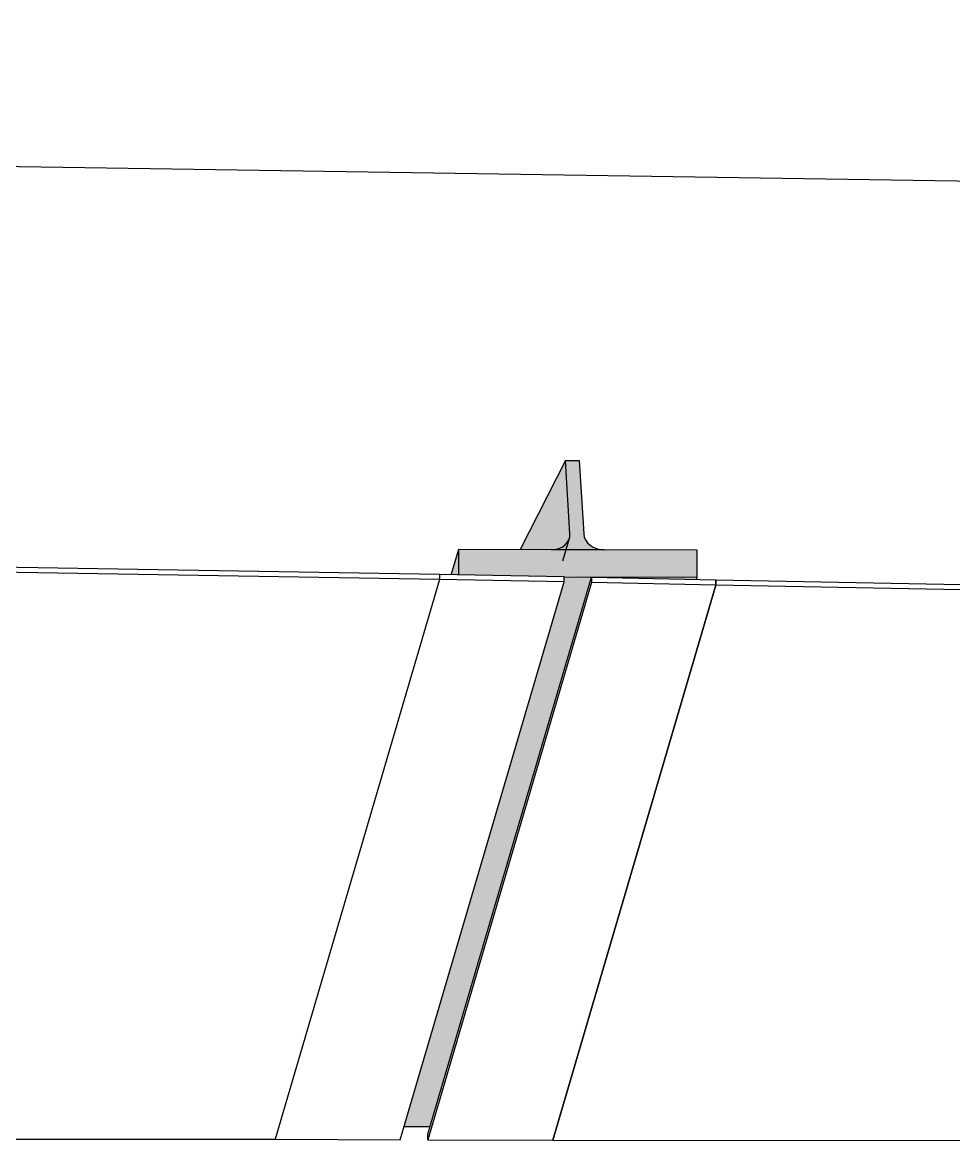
# Model space of a CAD drawing. Header units: metres. Extents: x -1164 to -1017, y 3 to 563.
# Drawn here: x -1035.406 to -1034.736, y 509.503 to 510.308 of the extents above; entities that cross this region are included whole.
import ezdxf

# ---------------------------------------------------------------- set-up
doc = ezdxf.new("R2010")
doc.units = ezdxf.units.M
doc.layers.add('A-DETL-GENF', color=7, linetype='Continuous', lineweight=9)
doc.layers.add('A-GENM', color=7, linetype='Continuous', lineweight=35)

# ---------------------------------------------------------------- blocks, each defined once
blk = doc.blocks.new('BR08_GEN_POST_0 - 360UB_BASE-5080183-DRG 2873021 - motorway level drainage')
at = {"layer": 'A-GENM', "lineweight": 25, "true_color": 0xcbc2be}
for points in [[(-1103.37108, 509.92805), (-1103.36578, 509.92891), (-1103.3614, 509.9314), (-1103.35899, 509.9355), (-1103.35793, 509.9417), (-1103.36102, 509.99222), (-1103.39344, 509.92813)], [(-1103.33312, 509.92791), (-1103.33852, 509.92881), (-1103.34321, 509.93133), (-1103.34649, 509.93513), (-1103.34781, 509.93955), (-1103.35103, 509.99218), (-1103.36102, 509.99222), (-1103.35862, 509.93509), (-1103.36149, 509.93133), (-1103.36618, 509.92881), (-1103.37007, 509.92804), (-1103.3578, 509.928)], [(-1103.35961, 509.93341), (-1103.35793, 509.9373), (-1103.35911, 509.93509)], [(-1103.43799, 509.91027), (-1103.43803, 509.92829), (-1103.4433, 509.91038)], [(-1103.26613, 509.90825), (-1103.26617, 509.92766), (-1103.43803, 509.92805), (-1103.43799, 509.91027), (-1103.34212, 509.90853)], [(-1103.45839, 509.51284), (-1103.34212, 509.90835), (-1103.2666, 509.90667), (-1103.26613, 509.90825), (-1103.362, 509.90835), (-1103.3627, 509.9024), (-1103.47721, 509.51291), (-1103.46001, 509.51284)]]:
    blk.add_hatch(color=9, dxfattribs=at).paths.add_polyline_path(points)
at = {"layer": 'A-GENM', "color": 254, "lineweight": 25, "true_color": 0xd4d4d4}
for p, q in [((-1103.36102, 509.99222), (-1103.39344, 509.92813)), ((-1103.3578, 509.93955), (-1103.36102, 509.99222)), ((-1103.36102, 509.99222), (-1103.35103, 509.99218)), ((-1103.35103, 509.99218), (-1103.34781, 509.93952)), ((-1103.36294, 509.92006), (-1103.35817, 509.9363)), ((-1103.43803, 509.92829), (-1103.4433, 509.91038)), ((-1103.37108, 509.92805), (-1103.43803, 509.92829)), ((-1103.43803, 509.92829), (-1103.43799, 509.91027)), ((-1103.33312, 509.92791), (-1103.37108, 509.92805)), ((-1103.26617, 509.92766), (-1103.33312, 509.92791)), ((-1103.26613, 509.90825), (-1103.26617, 509.92766)), ((-1103.362, 509.9086), (-1103.26613, 509.90825)), ((-1103.2666, 509.90667), (-1103.26613, 509.90825)), ((-1103.47721, 509.51291), (-1103.45839, 509.51284)), ((-1103.47721, 509.51291), (-1103.45839, 509.51284))]:
    blk.add_line(p, q, dxfattribs=at)
at = {"layer": 'A-GENM', "color": 254, "lineweight": 25, "true_color": 0xd4d4d4, "flags": 128}
for points in [[(-1103.37108, 509.92805), (-1103.36837, 509.92826), (-1103.36578, 509.92891), (-1103.36343, 509.92997), (-1103.3614, 509.9314), (-1103.35977, 509.93314), (-1103.3586, 509.93513), (-1103.35793, 509.9373), (-1103.3578, 509.93955)], [(-1103.34781, 509.93952), (-1103.3474, 509.93726), (-1103.34648, 509.93509), (-1103.34506, 509.93309), (-1103.34321, 509.93133), (-1103.34101, 509.92988), (-1103.33852, 509.92881), (-1103.33586, 509.92814), (-1103.33312, 509.92791)]]:
    blk.add_lwpolyline(points, dxfattribs=at)
blk = doc.blocks.new('SCR_B_08_SW_6 - SCR_B_08_SW_6-5549423-DRG 2873021 - motorway level drainage')
at = {"layer": 'A-GENM', "color": 254, "lineweight": 25, "true_color": 0xd4d4d4}
for p, q in [((-0.87748, 0.41609), (0.11698, 0.40326)), ((0.11701, 0.3993), (-0.87744, 0.41213)), ((0.11698, 0.40326), (0.20648, 0.40181)), ((0.11698, 0.40326), (0.117, 0.3993)), ((0.117, 0.3993), (0.00002, -0.00396)), ((0.08995, -0.00396), (0.2065, 0.39785)), ((0.2065, 0.39785), (0.117, 0.3993)), ((0.2065, 0.39785), (0.20648, 0.40181)), ((-0.9991, -0.00729), (0.00004, -0.00396)), ((0.00002, -0.00396), (0.08995, -0.00396))]:
    blk.add_line(p, q, dxfattribs=at)
blk = doc.blocks.new('SCR_B_08_SW_7 - SCR_B_08_SW_7-5550261-DRG 2873021 - motorway level drainage')
at = {"layer": 'A-GENM', "color": 254, "lineweight": 25, "true_color": 0xd4d4d4}
for p, q in [((-1.08907, -0.00333), (-0.97261, 0.39813)), ((-0.97261, 0.39813), (-0.88317, 0.39647)), ((-0.97261, 0.39813), (-0.97259, 0.39417)), ((-0.88315, 0.39251), (-0.88317, 0.39647)), ((-0.88317, 0.39647), (0.11062, 0.38133)), ((-0.88317, 0.39647), (-0.88313, 0.39251)), ((-0.97259, 0.39417), (-1.08905, -0.00729)), ((-0.99912, -0.00729), (-0.88315, 0.39251)), ((-0.88313, 0.39251), (-0.9991, -0.00729)), ((-0.88315, 0.39251), (-0.97259, 0.39417)), ((0.11065, 0.37737), (-0.88313, 0.39251)), ((-1.08905, -0.00729), (-1.08907, -0.00333)), ((-1.08905, -0.00729), (-0.99912, -0.00729)), ((-0.9991, -0.00729), (0.00004, -0.00396))]:
    blk.add_line(p, q, dxfattribs=at)

msp = doc.modelspace()

# ---------------------------------------------------------------- linework, layer by layer
at = {"layer": 'A-DETL-GENF', "color": 161, "lineweight": 25, "true_color": 0xa3a3ff}
msp.add_line((-1042.1403215, 510.3075565), (-1032.7255712, 510.1624427), dxfattribs=at)

# ---------------------------------------------------------------- block references
at = {"layer": 'A-GENM', "color": 254, "lineweight": 25, "true_color": 0xd4d4d4}
msp.add_blockref('BR08_GEN_POST_0 - 360UB_BASE-5080183-DRG 2873021 - motorway level drainage', (68.3458246, 0), dxfattribs=at)
for name, p, rotation in [('SCR_B_08_SW_6 - SCR_B_08_SW_6-5549423-DRG 2873021 - motorway level drainage', (-1035.2241068, 509.5077008), 359.7939171253304), ('SCR_B_08_SW_7 - SCR_B_08_SW_7-5550261-DRG 2873021 - motorway level drainage', (-1034.0251234, 509.5067166), 359.7939171253127)]:
    msp.add_blockref(name, p, dxfattribs=dict(at, rotation=rotation))

doc.saveas('drawing.dxf')
